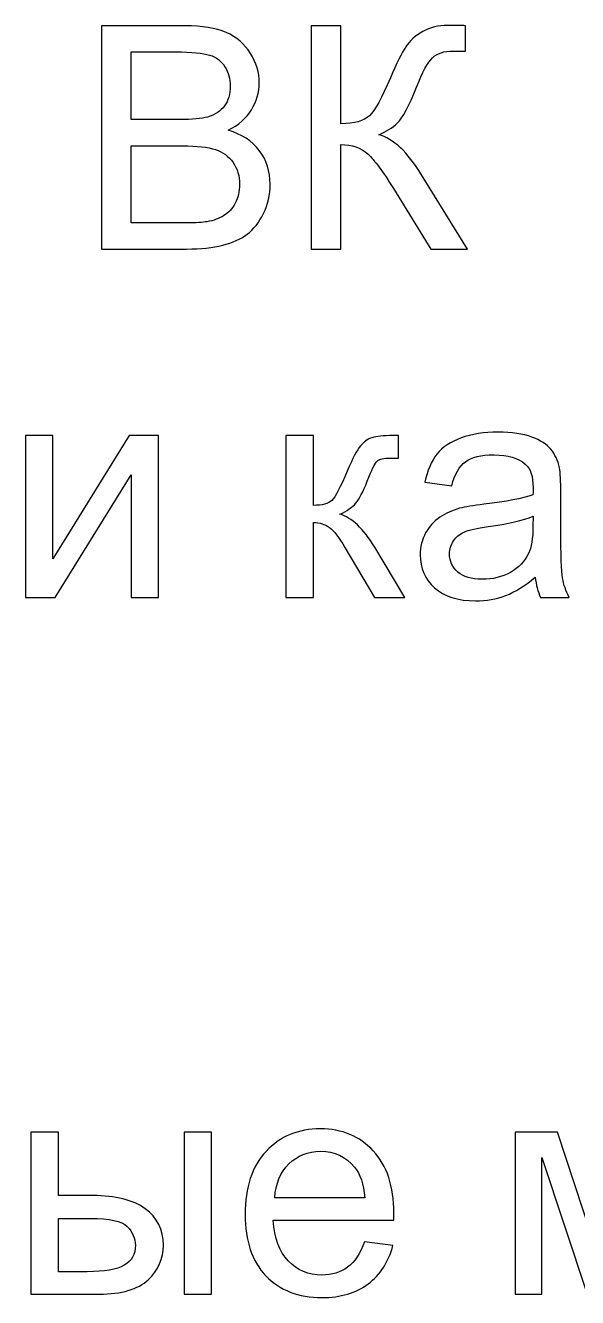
# Model space of a CAD drawing. Header units: centimetres. Extents: x 40 to 180, y 16 to 171.
# Drawn here: x 147.46 to 151.96, y 37.63 to 47.99 of the extents above; entities that cross this region are included whole.
import ezdxf

# ---------------------------------------------------------------- set-up
doc = ezdxf.new("R2010")
doc.units = ezdxf.units.CM
doc.header["$MEASUREMENT"] = 0
doc.layers.add('layer 1', color=7, linetype='Continuous')

msp = doc.modelspace()

# ---------------------------------------------------------------- linework, layer by layer
at = {"layer": 'layer 1', "color": 155}
for points, knots in [([(148.07902, 46.1716), (148.07902, 46.1716), (148.07902, 47.99024), (148.07902, 47.99024), (148.07902, 47.99024), (148.07902, 47.99024), (148.76143, 47.99024), (148.76143, 47.99024), (148.76143, 47.99024), (148.90029, 47.99024), (149.01162, 47.97204), (149.09587, 47.93521), (149.09587, 47.93521), (149.17969, 47.89838), (149.2453, 47.84165), (149.29272, 47.76503), (149.29272, 47.76503), (149.34055, 47.68883), (149.36426, 47.60882), (149.36426, 47.525), (149.36426, 47.525), (149.36426, 47.44753), (149.34309, 47.37429), (149.30118, 47.30571), (149.30118, 47.30571), (149.25927, 47.23713), (149.19577, 47.18167), (149.11068, 47.13934), (149.11068, 47.13934), (149.22075, 47.10717), (149.30542, 47.05213), (149.36426, 46.97424), (149.36426, 46.97424), (149.42353, 46.89677), (149.45316, 46.80491), (149.45316, 46.69907), (149.45316, 46.69907), (149.45316, 46.61356), (149.43496, 46.5344), (149.39897, 46.46116), (149.39897, 46.46116), (149.36299, 46.38792), (149.31854, 46.33162), (149.26562, 46.29183), (149.26562, 46.29183), (149.21271, 46.25246), (149.14624, 46.2224), (149.06666, 46.20208), (149.06666, 46.20208), (148.98665, 46.18176), (148.88886, 46.1716), (148.77286, 46.1716), (148.77286, 46.1716), (148.77286, 46.1716), (148.07902, 46.1716), (148.07902, 46.1716)], [0, 0, 0, 0, 0.06666667, 0.06666667, 0.06666667, 0.06666667, 0.13333333, 0.13333333, 0.13333333, 0.13333333, 0.2, 0.2, 0.2, 0.2, 0.26666667, 0.26666667, 0.26666667, 0.26666667, 0.33333333, 0.33333333, 0.33333333, 0.33333333, 0.4, 0.4, 0.4, 0.4, 0.46666667, 0.46666667, 0.46666667, 0.46666667, 0.53333333, 0.53333333, 0.53333333, 0.53333333, 0.6, 0.6, 0.6, 0.6, 0.66666667, 0.66666667, 0.66666667, 0.66666667, 0.73333333, 0.73333333, 0.73333333, 0.73333333, 0.8, 0.8, 0.8, 0.8, 0.86666667, 0.86666667, 0.86666667, 0.86666667, 1, 1, 1, 1]), ([(149.78844, 47.99024), (149.78844, 47.99024), (150.02974, 47.99024), (150.02974, 47.99024), (150.02974, 47.99024), (150.02974, 47.99024), (150.02974, 47.19268), (150.02974, 47.19268), (150.02974, 47.19268), (150.13938, 47.19268), (150.21685, 47.21427), (150.2613, 47.25703), (150.2613, 47.25703), (150.30618, 47.29978), (150.3629, 47.40223), (150.43233, 47.56479), (150.43233, 47.56479), (150.48271, 47.68459), (150.52419, 47.76884), (150.55721, 47.81794), (150.55721, 47.81794), (150.58981, 47.86747), (150.63638, 47.90896), (150.69691, 47.9424), (150.69691, 47.9424), (150.75703, 47.97585), (150.82391, 47.99278), (150.89673, 47.99278), (150.89673, 47.99278), (150.98944, 47.99278), (151.03812, 47.99193), (151.0432, 47.99024), (151.0432, 47.99024), (151.0432, 47.99024), (151.0432, 47.78196), (151.0432, 47.78196), (151.0432, 47.78196), (151.03473, 47.78196), (151.01865, 47.78238), (150.99494, 47.78323), (150.99494, 47.78323), (150.96827, 47.78408), (150.95218, 47.7845), (150.94626, 47.7845), (150.94626, 47.7845), (150.86963, 47.7845), (150.81248, 47.76587), (150.77523, 47.72862), (150.77523, 47.72862), (150.73713, 47.69137), (150.69395, 47.61178), (150.64484, 47.49028), (150.64484, 47.49028), (150.58388, 47.33619), (150.53224, 47.23882), (150.4899, 47.19861), (150.4899, 47.19861), (150.44799, 47.15881), (150.39719, 47.12664), (150.33877, 47.10251), (150.33877, 47.10251), (150.45604, 47.07034), (150.57203, 46.96154), (150.68633, 46.77697), (150.68633, 46.77697), (150.68633, 46.77697), (151.06098, 46.1716), (151.06098, 46.1716), (151.06098, 46.1716), (151.06098, 46.1716), (150.76211, 46.1716), (150.76211, 46.1716), (150.76211, 46.1716), (150.76211, 46.1716), (150.45688, 46.66436), (150.45688, 46.66436), (150.45688, 46.66436), (150.37349, 46.8011), (150.30364, 46.89508), (150.24776, 46.94588), (150.24776, 46.94588), (150.19145, 46.9971), (150.11906, 47.0225), (150.02974, 47.0225), (150.02974, 47.0225), (150.02974, 47.0225), (150.02974, 46.1716), (150.02974, 46.1716), (150.02974, 46.1716), (150.02974, 46.1716), (149.78844, 46.1716), (149.78844, 46.1716), (149.78844, 46.1716), (149.78844, 46.1716), (149.78844, 47.99024), (149.78844, 47.99024)], [0, 0, 0, 0, 0.04, 0.04, 0.04, 0.04, 0.08, 0.08, 0.08, 0.08, 0.12, 0.12, 0.12, 0.12, 0.16, 0.16, 0.16, 0.16, 0.2, 0.2, 0.2, 0.2, 0.24, 0.24, 0.24, 0.24, 0.28, 0.28, 0.28, 0.28, 0.32, 0.32, 0.32, 0.32, 0.36, 0.36, 0.36, 0.36, 0.4, 0.4, 0.4, 0.4, 0.44, 0.44, 0.44, 0.44, 0.48, 0.48, 0.48, 0.48, 0.52, 0.52, 0.52, 0.52, 0.56, 0.56, 0.56, 0.56, 0.6, 0.6, 0.6, 0.6, 0.64, 0.64, 0.64, 0.64, 0.68, 0.68, 0.68, 0.68, 0.72, 0.72, 0.72, 0.72, 0.76, 0.76, 0.76, 0.76, 0.8, 0.8, 0.8, 0.8, 0.84, 0.84, 0.84, 0.84, 0.88, 0.88, 0.88, 0.88, 0.92, 0.92, 0.92, 0.92, 1, 1, 1, 1]), ([(148.32032, 47.2257), (148.32032, 47.2257), (148.7136, 47.2257), (148.7136, 47.2257), (148.7136, 47.2257), (148.82028, 47.2257), (148.8969, 47.2329), (148.94304, 47.24687), (148.94304, 47.24687), (149.00443, 47.26507), (149.05057, 47.29555), (149.08147, 47.33788), (149.08147, 47.33788), (149.11238, 47.38022), (149.12804, 47.43313), (149.12804, 47.49706), (149.12804, 47.49706), (149.12804, 47.55759), (149.11365, 47.61093), (149.08444, 47.65665), (149.08444, 47.65665), (149.05565, 47.7028), (149.01416, 47.73455), (148.9604, 47.75148), (148.9604, 47.75148), (148.90664, 47.76841), (148.81435, 47.77688), (148.68396, 47.77688), (148.68396, 47.77688), (148.68396, 47.77688), (148.32032, 47.77688), (148.32032, 47.77688), (148.32032, 47.77688), (148.32032, 47.77688), (148.32032, 47.2257), (148.32032, 47.2257)], [0, 0, 0, 0, 0.1, 0.1, 0.1, 0.1, 0.2, 0.2, 0.2, 0.2, 0.3, 0.3, 0.3, 0.3, 0.4, 0.4, 0.4, 0.4, 0.5, 0.5, 0.5, 0.5, 0.6, 0.6, 0.6, 0.6, 0.7, 0.7, 0.7, 0.7, 0.8, 0.8, 0.8, 0.8, 1, 1, 1, 1]), ([(148.32032, 46.38496), (148.32032, 46.38496), (148.77329, 46.38496), (148.77329, 46.38496), (148.77329, 46.38496), (148.85118, 46.38496), (148.90579, 46.38792), (148.93754, 46.39385), (148.93754, 46.39385), (148.99257, 46.40359), (149.03914, 46.4201), (149.07639, 46.44338), (149.07639, 46.44338), (149.11365, 46.46666), (149.14413, 46.50053), (149.16826, 46.54498), (149.16826, 46.54498), (149.19239, 46.58943), (149.20424, 46.64065), (149.20424, 46.69865), (149.20424, 46.69865), (149.20424, 46.76681), (149.18688, 46.82565), (149.15175, 46.87603), (149.15175, 46.87603), (149.11703, 46.9264), (149.06877, 46.96154), (149.00697, 46.98186), (149.00697, 46.98186), (148.94558, 47.00218), (148.85668, 47.01234), (148.74111, 47.01234), (148.74111, 47.01234), (148.74111, 47.01234), (148.32032, 47.01234), (148.32032, 47.01234), (148.32032, 47.01234), (148.32032, 47.01234), (148.32032, 46.38496), (148.32032, 46.38496)], [0, 0, 0, 0, 0.09090909, 0.09090909, 0.09090909, 0.09090909, 0.18181818, 0.18181818, 0.18181818, 0.18181818, 0.27272727, 0.27272727, 0.27272727, 0.27272727, 0.36363636, 0.36363636, 0.36363636, 0.36363636, 0.45454545, 0.45454545, 0.45454545, 0.45454545, 0.54545455, 0.54545455, 0.54545455, 0.54545455, 0.63636364, 0.63636364, 0.63636364, 0.63636364, 0.72727273, 0.72727273, 0.72727273, 0.72727273, 0.81818182, 0.81818182, 0.81818182, 0.81818182, 1, 1, 1, 1]), ([(151.6128, 43.49909), (151.52983, 43.42839), (151.44982, 43.37886), (151.37319, 43.34965), (151.37319, 43.34965), (151.29657, 43.32044), (151.21444, 43.30605), (151.12639, 43.30605), (151.12639, 43.30605), (150.98161, 43.30605), (150.87027, 43.34119), (150.79238, 43.41188), (150.79238, 43.41188), (150.71449, 43.48216), (150.67554, 43.57233), (150.67554, 43.68197), (150.67554, 43.68197), (150.67554, 43.74632), (150.69036, 43.80516), (150.71957, 43.8585), (150.71957, 43.8585), (150.7492, 43.91184), (150.78772, 43.95417), (150.83514, 43.98635), (150.83514, 43.98635), (150.88297, 44.01852), (150.93631, 44.04307), (150.996, 44.05958), (150.996, 44.05958), (151.04003, 44.07101), (151.10649, 44.08202), (151.19497, 44.09303), (151.19497, 44.09303), (151.37531, 44.11419), (151.50866, 44.14002), (151.59375, 44.16965), (151.59375, 44.16965), (151.5946, 44.20013), (151.59502, 44.2196), (151.59502, 44.22765), (151.59502, 44.22765), (151.59502, 44.31824), (151.57385, 44.38216), (151.53152, 44.41942), (151.53152, 44.41942), (151.47437, 44.46979), (151.38928, 44.49477), (151.27667, 44.49477), (151.27667, 44.49477), (151.17126, 44.49477), (151.09337, 44.47614), (151.04342, 44.43931), (151.04342, 44.43931), (150.99304, 44.40248), (150.95621, 44.33729), (150.93208, 44.24331), (150.93208, 44.24331), (150.93208, 44.24331), (150.71364, 44.27379), (150.71364, 44.27379), (150.71364, 44.27379), (150.73354, 44.36735), (150.76613, 44.44312), (150.81185, 44.5007), (150.81185, 44.5007), (150.85757, 44.55827), (150.92361, 44.6023), (151.00997, 44.63362), (151.00997, 44.63362), (151.09591, 44.66453), (151.19624, 44.68019), (151.30969, 44.68019), (151.30969, 44.68019), (151.4223, 44.68019), (151.51416, 44.66707), (151.58486, 44.6404), (151.58486, 44.6404), (151.65513, 44.61373), (151.7072, 44.58071), (151.74022, 44.54049), (151.74022, 44.54049), (151.77324, 44.50027), (151.79653, 44.44947), (151.81007, 44.38809), (151.81007, 44.38809), (151.81727, 44.34999), (151.82108, 44.28141), (151.82108, 44.18277), (151.82108, 44.18277), (151.82108, 44.18277), (151.82108, 43.88644), (151.82108, 43.88644), (151.82108, 43.88644), (151.82108, 43.67943), (151.82574, 43.54862), (151.83505, 43.49316), (151.83505, 43.49316), (151.84394, 43.43771), (151.86257, 43.38479), (151.88966, 43.33399), (151.88966, 43.33399), (151.88966, 43.33399), (151.65598, 43.33399), (151.65598, 43.33399), (151.65598, 43.33399), (151.63354, 43.38098), (151.61915, 43.43601), (151.6128, 43.49909)], [0, 0, 0, 0, 0.03571429, 0.03571429, 0.03571429, 0.03571429, 0.07142857, 0.07142857, 0.07142857, 0.07142857, 0.10714286, 0.10714286, 0.10714286, 0.10714286, 0.14285714, 0.14285714, 0.14285714, 0.14285714, 0.17857143, 0.17857143, 0.17857143, 0.17857143, 0.21428571, 0.21428571, 0.21428571, 0.21428571, 0.25, 0.25, 0.25, 0.25, 0.28571429, 0.28571429, 0.28571429, 0.28571429, 0.32142857, 0.32142857, 0.32142857, 0.32142857, 0.35714286, 0.35714286, 0.35714286, 0.35714286, 0.39285714, 0.39285714, 0.39285714, 0.39285714, 0.42857143, 0.42857143, 0.42857143, 0.42857143, 0.46428571, 0.46428571, 0.46428571, 0.46428571, 0.5, 0.5, 0.5, 0.5, 0.53571429, 0.53571429, 0.53571429, 0.53571429, 0.57142857, 0.57142857, 0.57142857, 0.57142857, 0.60714286, 0.60714286, 0.60714286, 0.60714286, 0.64285714, 0.64285714, 0.64285714, 0.64285714, 0.67857143, 0.67857143, 0.67857143, 0.67857143, 0.71428571, 0.71428571, 0.71428571, 0.71428571, 0.75, 0.75, 0.75, 0.75, 0.78571429, 0.78571429, 0.78571429, 0.78571429, 0.82142857, 0.82142857, 0.82142857, 0.82142857, 0.85714286, 0.85714286, 0.85714286, 0.85714286, 0.89285714, 0.89285714, 0.89285714, 0.89285714, 0.92857143, 0.92857143, 0.92857143, 0.92857143, 1, 1, 1, 1]), ([(149.58207, 44.65225), (149.58207, 44.65225), (149.80559, 44.65225), (149.80559, 44.65225), (149.80559, 44.65225), (149.80559, 44.65225), (149.80559, 44.08329), (149.80559, 44.08329), (149.80559, 44.08329), (149.87671, 44.08329), (149.92666, 44.09684), (149.95545, 44.12435), (149.95545, 44.12435), (149.98381, 44.15145), (150.02572, 44.23061), (150.0816, 44.36227), (150.0816, 44.36227), (150.12563, 44.46641), (150.16119, 44.53499), (150.18828, 44.56801), (150.18828, 44.56801), (150.2158, 44.60103), (150.24713, 44.62346), (150.28269, 44.63489), (150.28269, 44.63489), (150.31867, 44.64632), (150.37582, 44.65225), (150.45414, 44.65225), (150.45414, 44.65225), (150.45414, 44.65225), (150.49901, 44.65225), (150.49901, 44.65225), (150.49901, 44.65225), (150.49901, 44.65225), (150.49901, 44.4681), (150.49901, 44.4681), (150.49901, 44.4681), (150.49901, 44.4681), (150.43678, 44.46937), (150.43678, 44.46937), (150.43678, 44.46937), (150.37794, 44.46937), (150.34026, 44.46048), (150.32375, 44.44312), (150.32375, 44.44312), (150.30639, 44.42492), (150.27972, 44.37073), (150.24416, 44.28056), (150.24416, 44.28056), (150.2103, 44.1942), (150.17939, 44.13451), (150.15103, 44.10149), (150.15103, 44.10149), (150.12309, 44.06847), (150.07949, 44.03842), (150.02064, 44.0109), (150.02064, 44.0109), (150.11674, 43.98508), (150.21157, 43.89575), (150.3047, 43.74251), (150.3047, 43.74251), (150.3047, 43.74251), (150.54981, 43.33399), (150.54981, 43.33399), (150.54981, 43.33399), (150.54981, 43.33399), (150.30428, 43.33399), (150.30428, 43.33399), (150.30428, 43.33399), (150.30428, 43.33399), (150.06255, 43.74124), (150.06255, 43.74124), (150.06255, 43.74124), (150.01387, 43.82379), (149.97154, 43.87797), (149.93555, 43.90422), (149.93555, 43.90422), (149.89915, 43.93047), (149.85597, 43.94359), (149.80559, 43.94359), (149.80559, 43.94359), (149.80559, 43.94359), (149.80559, 43.33399), (149.80559, 43.33399), (149.80559, 43.33399), (149.80559, 43.33399), (149.58207, 43.33399), (149.58207, 43.33399), (149.58207, 43.33399), (149.58207, 43.33399), (149.58207, 44.65225), (149.58207, 44.65225)], [0, 0, 0, 0, 0.04166667, 0.04166667, 0.04166667, 0.04166667, 0.08333333, 0.08333333, 0.08333333, 0.08333333, 0.125, 0.125, 0.125, 0.125, 0.16666667, 0.16666667, 0.16666667, 0.16666667, 0.20833333, 0.20833333, 0.20833333, 0.20833333, 0.25, 0.25, 0.25, 0.25, 0.29166667, 0.29166667, 0.29166667, 0.29166667, 0.33333333, 0.33333333, 0.33333333, 0.33333333, 0.375, 0.375, 0.375, 0.375, 0.41666667, 0.41666667, 0.41666667, 0.41666667, 0.45833333, 0.45833333, 0.45833333, 0.45833333, 0.5, 0.5, 0.5, 0.5, 0.54166667, 0.54166667, 0.54166667, 0.54166667, 0.58333333, 0.58333333, 0.58333333, 0.58333333, 0.625, 0.625, 0.625, 0.625, 0.66666667, 0.66666667, 0.66666667, 0.66666667, 0.70833333, 0.70833333, 0.70833333, 0.70833333, 0.75, 0.75, 0.75, 0.75, 0.79166667, 0.79166667, 0.79166667, 0.79166667, 0.83333333, 0.83333333, 0.83333333, 0.83333333, 0.875, 0.875, 0.875, 0.875, 0.91666667, 0.91666667, 0.91666667, 0.91666667, 1, 1, 1, 1]), ([(151.59502, 43.99439), (151.51374, 43.96137), (151.39182, 43.93343), (151.22926, 43.91057), (151.22926, 43.91057), (151.13697, 43.89745), (151.07178, 43.88263), (151.03368, 43.86612), (151.03368, 43.86612), (150.99558, 43.84961), (150.96637, 43.82548), (150.94563, 43.79415), (150.94563, 43.79415), (150.92488, 43.7624), (150.9143, 43.72727), (150.9143, 43.68832), (150.9143, 43.68832), (150.9143, 43.62948), (150.93674, 43.57995), (150.98203, 43.54058), (150.98203, 43.54058), (151.02733, 43.50121), (151.09337, 43.48131), (151.18015, 43.48131), (151.18015, 43.48131), (151.26609, 43.48131), (151.34271, 43.49994), (151.41002, 43.53761), (151.41002, 43.53761), (151.47691, 43.57487), (151.52644, 43.62609), (151.55777, 43.69086), (151.55777, 43.69086), (151.5819, 43.74124), (151.59375, 43.81532), (151.59375, 43.91311), (151.59375, 43.91311), (151.59375, 43.91311), (151.59502, 43.99439), (151.59502, 43.99439)], [0, 0, 0, 0, 0.09090909, 0.09090909, 0.09090909, 0.09090909, 0.18181818, 0.18181818, 0.18181818, 0.18181818, 0.27272727, 0.27272727, 0.27272727, 0.27272727, 0.36363636, 0.36363636, 0.36363636, 0.36363636, 0.45454545, 0.45454545, 0.45454545, 0.45454545, 0.54545455, 0.54545455, 0.54545455, 0.54545455, 0.63636364, 0.63636364, 0.63636364, 0.63636364, 0.72727273, 0.72727273, 0.72727273, 0.72727273, 0.81818182, 0.81818182, 0.81818182, 0.81818182, 1, 1, 1, 1])]:
    msp.add_open_spline(points, degree=3, knots=knots, dxfattribs=at)
at = {"layer": 'layer 1', "color": 250}
for points, knots in [([(147.4599, 44.65225), (147.4599, 44.65225), (147.68342, 44.65225), (147.68342, 44.65225), (147.68342, 44.65225), (147.68342, 44.65225), (147.68342, 43.64683), (147.68342, 43.64683), (147.68342, 43.64683), (147.68342, 43.64683), (148.30445, 44.65225), (148.30445, 44.65225), (148.30445, 44.65225), (148.30445, 44.65225), (148.54448, 44.65225), (148.54448, 44.65225), (148.54448, 44.65225), (148.54448, 44.65225), (148.54448, 43.33399), (148.54448, 43.33399), (148.54448, 43.33399), (148.54448, 43.33399), (148.32096, 43.33399), (148.32096, 43.33399), (148.32096, 43.33399), (148.32096, 43.33399), (148.32096, 44.33306), (148.32096, 44.33306), (148.32096, 44.33306), (148.32096, 44.33306), (147.70078, 43.33399), (147.70078, 43.33399), (147.70078, 43.33399), (147.70078, 43.33399), (147.4599, 43.33399), (147.4599, 43.33399), (147.4599, 43.33399), (147.4599, 43.33399), (147.4599, 44.65225), (147.4599, 44.65225)], [0, 0, 0, 0, 0.09090909, 0.09090909, 0.09090909, 0.09090909, 0.18181818, 0.18181818, 0.18181818, 0.18181818, 0.27272727, 0.27272727, 0.27272727, 0.27272727, 0.36363636, 0.36363636, 0.36363636, 0.36363636, 0.45454545, 0.45454545, 0.45454545, 0.45454545, 0.54545455, 0.54545455, 0.54545455, 0.54545455, 0.63636364, 0.63636364, 0.63636364, 0.63636364, 0.72727273, 0.72727273, 0.72727273, 0.72727273, 0.81818182, 0.81818182, 0.81818182, 0.81818182, 1, 1, 1, 1]), ([(147.50455, 38.97703), (147.50455, 38.97703), (147.72807, 38.97703), (147.72807, 38.97703), (147.72807, 38.97703), (147.72807, 38.97703), (147.72807, 38.46141), (147.72807, 38.46141), (147.72807, 38.46141), (147.72807, 38.46141), (148.01001, 38.46141), (148.01001, 38.46141), (148.01001, 38.46141), (148.19416, 38.46141), (148.33555, 38.42585), (148.43504, 38.35431), (148.43504, 38.35431), (148.53452, 38.28276), (148.58405, 38.18413), (148.58405, 38.0584), (148.58405, 38.0584), (148.58405, 37.94833), (148.54256, 37.85435), (148.45959, 37.77603), (148.45959, 37.77603), (148.37662, 37.69772), (148.24411, 37.65877), (148.06166, 37.65877), (148.06166, 37.65877), (148.06166, 37.65877), (147.50455, 37.65877), (147.50455, 37.65877), (147.50455, 37.65877), (147.50455, 37.65877), (147.50455, 38.97703), (147.50455, 38.97703)], [0, 0, 0, 0, 0.1, 0.1, 0.1, 0.1, 0.2, 0.2, 0.2, 0.2, 0.3, 0.3, 0.3, 0.3, 0.4, 0.4, 0.4, 0.4, 0.5, 0.5, 0.5, 0.5, 0.6, 0.6, 0.6, 0.6, 0.7, 0.7, 0.7, 0.7, 0.8, 0.8, 0.8, 0.8, 1, 1, 1, 1]), ([(148.75169, 38.97703), (148.75169, 38.97703), (148.97521, 38.97703), (148.97521, 38.97703), (148.97521, 38.97703), (148.97521, 38.97703), (148.97521, 37.65877), (148.97521, 37.65877), (148.97521, 37.65877), (148.97521, 37.65877), (148.75169, 37.65877), (148.75169, 37.65877), (148.75169, 37.65877), (148.75169, 37.65877), (148.75169, 38.97703), (148.75169, 38.97703)], [0, 0, 0, 0, 0.2, 0.2, 0.2, 0.2, 0.4, 0.4, 0.4, 0.4, 0.6, 0.6, 0.6, 0.6, 1, 1, 1, 1]), ([(150.22193, 38.08549), (150.22193, 38.08549), (150.45307, 38.05501), (150.45307, 38.05501), (150.45307, 38.05501), (150.41709, 37.92081), (150.34978, 37.81625), (150.25156, 37.74217), (150.25156, 37.74217), (150.15335, 37.66808), (150.02804, 37.63083), (149.87522, 37.63083), (149.87522, 37.63083), (149.68303, 37.63083), (149.53063, 37.6901), (149.41802, 37.80863), (149.41802, 37.80863), (149.30541, 37.92674), (149.24911, 38.09311), (149.24911, 38.30689), (149.24911, 38.30689), (149.24911, 38.52787), (149.30584, 38.69975), (149.41971, 38.82167), (149.41971, 38.82167), (149.53359, 38.94401), (149.68133, 39.00497), (149.86294, 39.00497), (149.86294, 39.00497), (150.03863, 39.00497), (150.18214, 38.94528), (150.29347, 38.82548), (150.29347, 38.82548), (150.40481, 38.70567), (150.46069, 38.53719), (150.46069, 38.32002), (150.46069, 38.32002), (150.46069, 38.30689), (150.46027, 38.287), (150.45942, 38.26075), (150.45942, 38.26075), (150.45942, 38.26075), (149.47771, 38.26075), (149.47771, 38.26075), (149.47771, 38.26075), (149.48618, 38.11639), (149.52682, 38.00548), (149.60048, 37.92886), (149.60048, 37.92886), (149.67371, 37.85223), (149.76558, 37.81371), (149.87522, 37.81371), (149.87522, 37.81371), (149.95692, 37.81371), (150.02677, 37.8353), (150.08435, 37.87848), (150.08435, 37.87848), (150.14234, 37.92166), (150.18806, 37.99066), (150.22193, 38.08549)], [0, 0, 0, 0, 0.0625, 0.0625, 0.0625, 0.0625, 0.125, 0.125, 0.125, 0.125, 0.1875, 0.1875, 0.1875, 0.1875, 0.25, 0.25, 0.25, 0.25, 0.3125, 0.3125, 0.3125, 0.3125, 0.375, 0.375, 0.375, 0.375, 0.4375, 0.4375, 0.4375, 0.4375, 0.5, 0.5, 0.5, 0.5, 0.5625, 0.5625, 0.5625, 0.5625, 0.625, 0.625, 0.625, 0.625, 0.6875, 0.6875, 0.6875, 0.6875, 0.75, 0.75, 0.75, 0.75, 0.8125, 0.8125, 0.8125, 0.8125, 0.875, 0.875, 0.875, 0.875, 1, 1, 1, 1]), ([(151.44875, 38.97703), (151.44875, 38.97703), (151.7925, 38.97703), (151.7925, 38.97703), (151.7925, 38.97703), (151.7925, 38.97703), (152.1409, 37.92208), (152.1409, 37.92208), (152.1409, 37.92208), (152.1409, 37.92208), (152.52656, 38.97703), (152.52656, 38.97703), (152.52656, 38.97703), (152.52656, 38.97703), (152.84575, 38.97703), (152.84575, 38.97703), (152.84575, 38.97703), (152.84575, 38.97703), (152.84575, 37.65877), (152.84575, 37.65877), (152.84575, 37.65877), (152.84575, 37.65877), (152.62223, 37.65877), (152.62223, 37.65877), (152.62223, 37.65877), (152.62223, 37.65877), (152.62223, 38.72007), (152.62223, 38.72007), (152.62223, 38.72007), (152.62223, 38.72007), (152.23403, 37.65877), (152.23403, 37.65877), (152.23403, 37.65877), (152.23403, 37.65877), (152.03422, 37.65877), (152.03422, 37.65877), (152.03422, 37.65877), (152.03422, 37.65877), (151.66719, 38.77087), (151.66719, 38.77087), (151.66719, 38.77087), (151.66719, 38.77087), (151.66719, 37.65877), (151.66719, 37.65877), (151.66719, 37.65877), (151.66719, 37.65877), (151.44875, 37.65877), (151.44875, 37.65877), (151.44875, 37.65877), (151.44875, 37.65877), (151.44875, 38.97703), (151.44875, 38.97703)], [0, 0, 0, 0, 0.07142857, 0.07142857, 0.07142857, 0.07142857, 0.14285714, 0.14285714, 0.14285714, 0.14285714, 0.21428571, 0.21428571, 0.21428571, 0.21428571, 0.28571429, 0.28571429, 0.28571429, 0.28571429, 0.35714286, 0.35714286, 0.35714286, 0.35714286, 0.42857143, 0.42857143, 0.42857143, 0.42857143, 0.5, 0.5, 0.5, 0.5, 0.57142857, 0.57142857, 0.57142857, 0.57142857, 0.64285714, 0.64285714, 0.64285714, 0.64285714, 0.71428571, 0.71428571, 0.71428571, 0.71428571, 0.78571429, 0.78571429, 0.78571429, 0.78571429, 0.85714286, 0.85714286, 0.85714286, 0.85714286, 1, 1, 1, 1]), ([(149.49041, 38.44363), (149.49041, 38.44363), (150.22447, 38.44363), (150.22447, 38.44363), (150.22447, 38.44363), (150.21473, 38.55454), (150.18637, 38.63752), (150.14023, 38.69297), (150.14023, 38.69297), (150.06953, 38.77891), (149.97724, 38.82209), (149.86421, 38.82209), (149.86421, 38.82209), (149.76177, 38.82209), (149.67583, 38.7878), (149.60598, 38.71922), (149.60598, 38.71922), (149.53655, 38.65064), (149.49803, 38.55878), (149.49041, 38.44363)], [0, 0, 0, 0, 0.16666667, 0.16666667, 0.16666667, 0.16666667, 0.33333333, 0.33333333, 0.33333333, 0.33333333, 0.5, 0.5, 0.5, 0.5, 0.66666667, 0.66666667, 0.66666667, 0.66666667, 1, 1, 1, 1]), ([(147.72807, 37.84165), (147.72807, 37.84165), (147.9626, 37.84165), (147.9626, 37.84165), (147.9626, 37.84165), (148.10357, 37.84165), (148.20474, 37.85901), (148.26486, 37.89372), (148.26486, 37.89372), (148.32539, 37.92843), (148.35545, 37.98262), (148.35545, 38.05628), (148.35545, 38.05628), (148.35545, 38.11343), (148.33301, 38.16423), (148.28856, 38.2091), (148.28856, 38.2091), (148.24369, 38.25355), (148.14505, 38.27599), (147.99223, 38.27599), (147.99223, 38.27599), (147.99223, 38.27599), (147.72807, 38.27599), (147.72807, 38.27599), (147.72807, 38.27599), (147.72807, 38.27599), (147.72807, 37.84165), (147.72807, 37.84165)], [0, 0, 0, 0, 0.125, 0.125, 0.125, 0.125, 0.25, 0.25, 0.25, 0.25, 0.375, 0.375, 0.375, 0.375, 0.5, 0.5, 0.5, 0.5, 0.625, 0.625, 0.625, 0.625, 0.75, 0.75, 0.75, 0.75, 1, 1, 1, 1])]:
    msp.add_open_spline(points, degree=3, knots=knots, dxfattribs=at)

doc.saveas('drawing.dxf')
